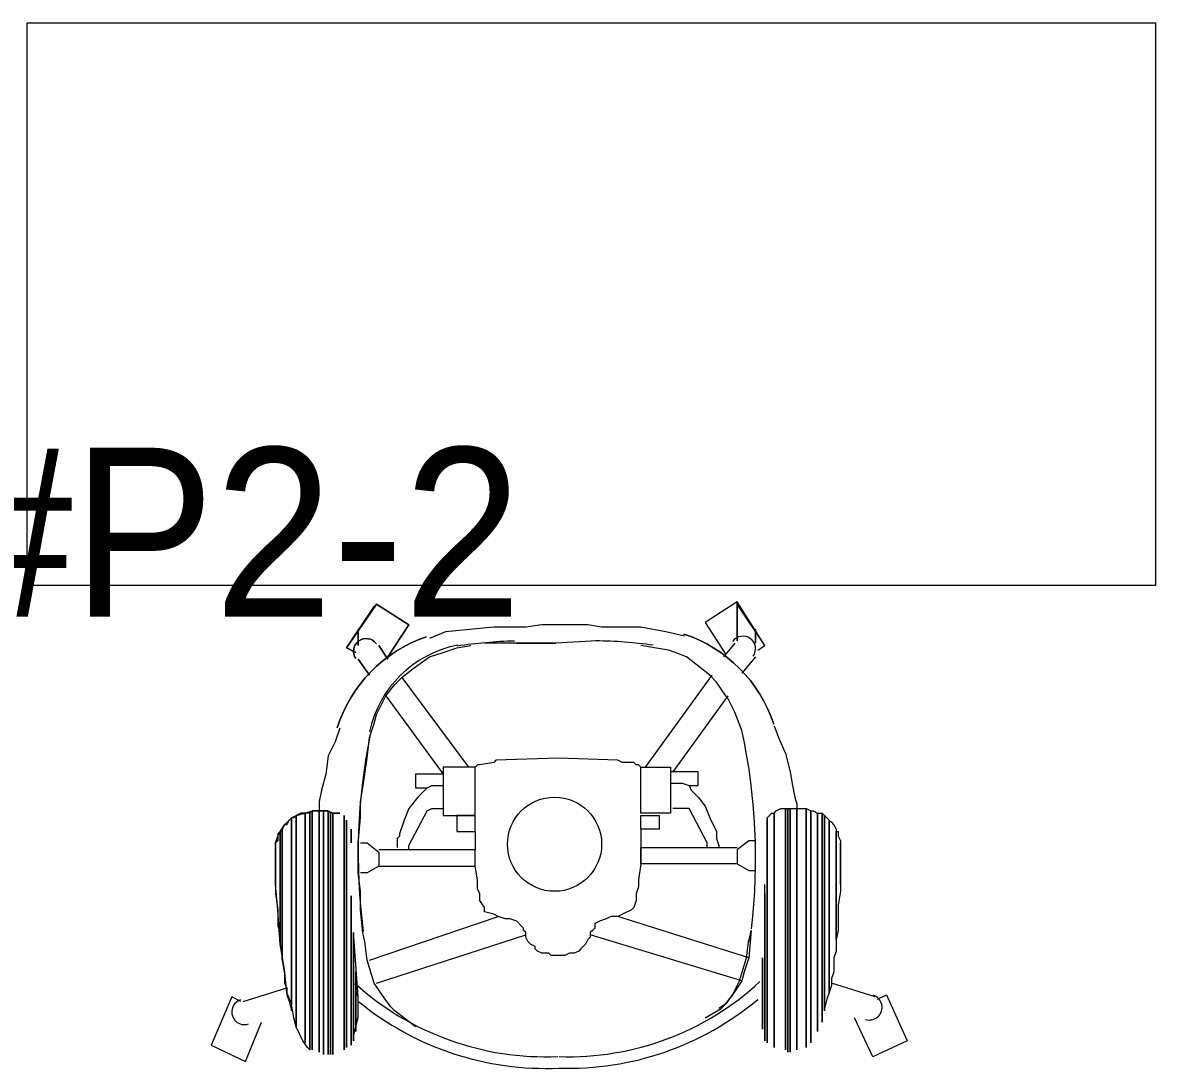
# Model space of a CAD drawing. Header units: metres. Extents: x 29 to 86.9, y -23.2 to 39.7.
# Drawn here: x 74.183 to 75.388, y -18.643 to -17.53 of the extents above; entities that cross this region are included whole.
import ezdxf

# ---------------------------------------------------------------- set-up
doc = ezdxf.new("R2010")
doc.units = ezdxf.units.M
doc.header["$LTSCALE"] = 100
doc.layers.get('0').update_dxf_attribs({"color": 254})
doc.layers.add('Arqui', color=8, linetype='Continuous', lineweight=0)
doc.layers.add('M-EQPM-IDEN', color=7, linetype='Continuous', lineweight=9)
doc.styles.add('SansSerif', font='SANSS__.TTF', dxfattribs={"width": 0.9, "height": 0.18})

# ---------------------------------------------------------------- blocks, each defined once
blk = doc.blocks.new('A$C9582355f')
at = {"layer": 'Arqui'}
for points in [[(46.4055, 5.0352), (45.2047, 5.0352), (45.2047, 5.6343), (46.4055, 5.6343)], [(45.5887, 4.9593), (45.6107, 4.9936), (45.5765, 5.0156), (45.5447, 4.9691), (45.5545, 4.9642), (45.5447, 4.9691), (45.5765, 5.0156), (45.6107, 4.9936)], [(45.574, 5.0131), (45.5447, 4.9691)], [(45.5887, 4.9569), (45.5789, 4.9716)], [(45.5691, 4.9398), (45.5569, 4.9569)], [(45.6474, 4.7906), (45.6816, 4.7906), (45.6816, 4.842), (45.6474, 4.842)], [(45.8895, 4.793), (45.8577, 4.793), (45.8577, 4.842), (45.8895, 4.842)], [(45.6621, 4.7906), (45.6621, 4.7735), (45.6816, 4.7735), (45.6816, 4.7906)], [(45.9898, 4.5509), (45.9898, 4.7074), (45.9898, 4.5509)]]:
    blk.add_lwpolyline(points, close=True, dxfattribs=at)
for points in [[(45.9824, 4.9667), (45.9898, 4.9716), (45.9604, 5.018), (45.9262, 4.996), (45.9482, 4.9618)], [(45.9604, 4.9765), (45.9604, 5.018), (45.9604, 4.9765)], [(45.9604, 4.9765), (45.9604, 5.018), (45.9604, 4.9765)], [(45.9898, 4.9716), (45.9604, 5.0156)], [(45.9042, 4.9814), (45.8846, 4.9862), (45.8577, 4.9911), (45.8333, 4.9911), (45.8161, 4.9911), (45.8015, 4.9936), (45.7843, 4.9936), (45.7672, 4.9936), (45.7526, 4.9936), (45.7354, 4.9911), (45.7208, 4.9911), (45.7012, 4.9911), (45.6792, 4.9887), (45.6498, 4.9862), (45.6327, 4.9789)], [(45.5569, 4.9716), (45.5569, 4.9862), (45.5569, 4.9716)], [(45.5569, 4.9716), (45.5569, 4.9862), (45.5569, 4.9716)], [(45.98, 4.974), (45.98, 4.9887), (45.98, 4.974)], [(45.98, 4.974), (45.98, 4.9887), (45.98, 4.974)], [(45.618, 4.5656), (45.596, 4.5827), (45.5911, 4.5876), (45.5838, 4.5974), (45.574, 4.6121), (45.5667, 4.6365), (45.5642, 4.6561), (45.5618, 4.6659), (45.5594, 4.6903), (45.5594, 4.7099), (45.5569, 4.7295), (45.5569, 4.7466), (45.5569, 4.7613), (45.5594, 4.7882), (45.5594, 4.8053), (45.5618, 4.8199), (45.5642, 4.8346), (45.5667, 4.8517), (45.5691, 4.8737), (45.574, 4.8884), (45.5765, 4.8982), (45.5838, 4.9129), (45.5863, 4.9178), (45.596, 4.93), (45.6034, 4.9373), (45.6156, 4.9471), (45.6327, 4.9593), (45.6474, 4.9642), (45.6621, 4.9691), (45.6767, 4.9716)], [(45.7257, 4.974), (45.7672, 4.974), (45.7428, 4.974), (45.7257, 4.974), (45.6914, 4.974)], [(45.7183, 4.974), (45.7183, 4.974)], [(45.8113, 4.9765), (45.7672, 4.974)], [(45.958, 4.974), (45.9458, 4.9593)], [(45.98, 4.9593), (45.9653, 4.9422)], [(45.6034, 4.9373), (45.6743, 4.842)], [(45.9335, 4.9398), (45.8626, 4.842)], [(45.5863, 4.9178), (45.6474, 4.8346), (45.618, 4.8346), (45.618, 4.8199), (45.6303, 4.8199), (45.6352, 4.8224), (45.6474, 4.8224)], [(45.9506, 4.9178), (45.892, 4.8371)], [(45.5373, 4.8835), (45.5325, 4.8689), (45.5251, 4.8542), (45.5227, 4.8346), (45.5178, 4.8175), (45.5153, 4.8053)], [(45.9996, 4.886), (46.0045, 4.8737), (46.0118, 4.8566), (46.0167, 4.8371), (46.0191, 4.8224), (46.0216, 4.8102), (46.024, 4.8028), (46.024, 4.7979)], [(45.5251, 4.8542), (45.5227, 4.8346), (45.5178, 4.8175), (45.5153, 4.8053), (45.5153, 4.8004), (45.5153, 4.7955)], [(45.8577, 4.842), (45.8553, 4.8444), (45.8528, 4.8444), (45.8504, 4.8468), (45.8382, 4.8468), (45.8333, 4.8493), (45.7697, 4.8517), (45.7036, 4.8493), (45.7012, 4.8468), (45.6865, 4.8444), (45.6841, 4.8444), (45.6816, 4.842)], [(45.8895, 4.8248), (45.9017, 4.8248), (45.9091, 4.8224), (45.9189, 4.8224), (45.9189, 4.8371), (45.8895, 4.8371)], [(45.6303, 4.8199), (45.6254, 4.8151), (45.6205, 4.8102), (45.6107, 4.7979), (45.6058, 4.7857), (45.6009, 4.771), (45.6009, 4.7686), (45.5985, 4.7661), (45.5985, 4.7637), (45.5985, 4.7564)], [(45.9091, 4.8224), (45.9115, 4.8175), (45.9189, 4.8102), (45.9262, 4.8004), (45.9311, 4.7882), (45.9384, 4.7735), (45.9384, 4.771), (45.9384, 4.7661), (45.9409, 4.7588), (45.9409, 4.7564)], [(45.5056, 4.5411), (45.5031, 4.5436), (45.4982, 4.5509), (45.4909, 4.5656), (45.4884, 4.5754), (45.486, 4.5901), (45.4811, 4.6023), (45.4786, 4.6267), (45.4738, 4.6536), (45.4713, 4.6903), (45.4689, 4.7172), (45.4689, 4.7344), (45.4689, 4.7515), (45.4689, 4.7588), (45.4689, 4.7613), (45.4713, 4.7686), (45.4738, 4.7735), (45.4786, 4.7808), (45.486, 4.7882), (45.4909, 4.7906), (45.5007, 4.793), (45.508, 4.7955), (45.5153, 4.7955), (45.5251, 4.7955), (45.53, 4.793), (45.5373, 4.793), (45.53, 4.793), (45.5276, 4.793), (45.5251, 4.7955), (45.5202, 4.7955), (45.5153, 4.7955), (45.508, 4.7955), (45.5056, 4.793), (45.5007, 4.793), (45.4958, 4.793), (45.4909, 4.7906), (45.4884, 4.7882), (45.486, 4.7882), (45.4835, 4.7857), (45.4811, 4.7808), (45.4786, 4.7808), (45.4762, 4.7759), (45.4738, 4.7735), (45.4713, 4.771), (45.4713, 4.7686), (45.4713, 4.7637), (45.4689, 4.7613), (45.4689, 4.7588), (45.4689, 4.7539), (45.4689, 4.7515), (45.4689, 4.749), (45.4689, 4.7417), (45.4689, 4.7319), (45.4689, 4.7221), (45.4689, 4.7123), (45.4689, 4.7074), (45.4713, 4.6903), (45.4713, 4.6732), (45.4738, 4.6659), (45.4738, 4.6536), (45.4762, 4.6414), (45.4762, 4.6365), (45.4786, 4.6219), (45.4786, 4.6121), (45.4811, 4.6072), (45.4811, 4.5998), (45.4835, 4.5925), (45.486, 4.5827)], [(45.486, 4.5827), (45.486, 4.7882), (45.486, 4.5827)], [(45.4909, 4.5656), (45.4909, 4.7906), (45.4909, 4.5656)], [(45.5007, 4.5485), (45.5007, 4.793), (45.5007, 4.5485)], [(45.5056, 4.5411), (45.5056, 4.793), (45.5056, 4.5411)], [(45.508, 4.5411), (45.508, 4.7955), (45.508, 4.5411)], [(45.5153, 4.5387), (45.5153, 4.7955), (45.5153, 4.5387)], [(45.5153, 4.5387), (45.5153, 4.7955), (45.5153, 4.5387)], [(45.5202, 4.5363), (45.5202, 4.7955), (45.5202, 4.5363)], [(45.5251, 4.5363), (45.5251, 4.7955), (45.5251, 4.5363)], [(45.5276, 4.5363), (45.5276, 4.793), (45.5276, 4.5363)], [(45.53, 4.5363), (45.53, 4.793), (45.53, 4.5363)], [(45.5422, 4.5411), (45.5422, 4.7906), (45.5422, 4.5411)], [(45.6107, 4.7539), (45.6107, 4.7588), (45.6303, 4.7955), (45.6352, 4.7979), (45.6474, 4.7979)], [(45.8577, 4.7759), (45.8577, 4.7906), (45.8773, 4.7906), (45.8773, 4.7759), (45.8577, 4.7759), (45.8577, 4.7564), (45.8577, 4.7392), (45.8553, 4.7221), (45.8553, 4.7148), (45.8528, 4.7074), (45.8528, 4.7001), (45.8504, 4.6928), (45.8479, 4.6903), (45.8382, 4.6854), (45.8333, 4.683), (45.8259, 4.683), (45.821, 4.6805), (45.8137, 4.6781), (45.8088, 4.6757), (45.8088, 4.6708), (45.8064, 4.6683), (45.8039, 4.6659), (45.8039, 4.661), (45.8015, 4.6585), (45.799, 4.6536), (45.7966, 4.6512), (45.7941, 4.6488), (45.7917, 4.6463), (45.7868, 4.6439), (45.7843, 4.6439), (45.7819, 4.6439), (45.777, 4.6414), (45.7746, 4.6414), (45.7721, 4.6414), (45.7697, 4.6414), (45.7672, 4.6414), (45.7623, 4.6414), (45.7599, 4.6439), (45.7574, 4.6439), (45.7526, 4.6439), (45.7477, 4.6463), (45.7452, 4.6488), (45.7452, 4.6512), (45.7403, 4.6536), (45.7379, 4.6561), (45.7354, 4.661), (45.7354, 4.6659), (45.733, 4.6683), (45.733, 4.6708), (45.7305, 4.6732), (45.7257, 4.6781), (45.7183, 4.6805), (45.7134, 4.6805), (45.7061, 4.683), (45.7012, 4.6854), (45.6914, 4.6879), (45.6914, 4.6928), (45.6865, 4.7001), (45.6865, 4.7074), (45.6841, 4.7123), (45.6841, 4.7221), (45.6816, 4.7368)], [(45.9286, 4.7564), (45.9286, 4.7613), (45.9091, 4.7979), (45.9042, 4.7979), (45.892, 4.7979)], [(45.9922, 4.7857), (45.9922, 4.7882), (45.9971, 4.793), (45.9996, 4.793), (46.002, 4.7955), (46.0069, 4.7979), (46.0118, 4.7979), (46.0142, 4.7979), (46.0167, 4.7979), (46.0216, 4.7979), (46.024, 4.7979), (46.0289, 4.7979), (46.0338, 4.7979), (46.0387, 4.7955), (46.0411, 4.7955), (46.046, 4.793), (46.0509, 4.793), (46.0534, 4.7906), (46.0558, 4.7882), (46.0583, 4.7857), (46.0607, 4.7833), (46.0631, 4.7808), (46.0656, 4.7759), (46.0656, 4.7735), (46.068, 4.7735), (46.068, 4.7686), (46.0705, 4.7637), (46.0705, 4.7613), (46.0705, 4.7588), (46.0705, 4.7539), (46.0705, 4.7466), (46.0705, 4.7344), (46.0705, 4.727), (46.0705, 4.7172), (46.0705, 4.7099), (46.068, 4.6952), (46.068, 4.6781), (46.068, 4.6683), (46.0656, 4.6585), (46.0656, 4.6463), (46.0631, 4.639), (46.0631, 4.6243), (46.0607, 4.617), (46.0607, 4.6096), (46.0583, 4.6023), (46.0558, 4.595), (46.0534, 4.5852)], [(45.9922, 4.5485), (45.9922, 4.7882), (45.9922, 4.5485)], [(45.9996, 4.5436), (45.9996, 4.793), (45.9996, 4.5436)], [(46.0118, 4.5411), (46.0118, 4.7979), (46.0118, 4.5411)], [(46.0142, 4.5387), (46.0142, 4.7979), (46.0142, 4.5387)], [(46.0167, 4.5387), (46.0167, 4.7979), (46.0167, 4.5387)], [(46.024, 4.5411), (46.024, 4.7979), (46.024, 4.5411)], [(46.0338, 4.5436), (46.0338, 4.7979), (46.0338, 4.5436)], [(46.0387, 4.5485), (46.0387, 4.7955), (46.0387, 4.5485)], [(46.046, 4.5607), (46.046, 4.793), (46.046, 4.5607)], [(46.0509, 4.5705), (46.0509, 4.793), (46.0509, 4.5705)], [(46.0534, 4.5827), (46.0534, 4.7906), (46.0534, 4.5827)], [(46.0534, 4.5852), (46.0534, 4.7906), (46.0534, 4.5852)], [(45.4762, 4.6365), (45.4762, 4.7759), (45.4762, 4.6365)], [(45.5447, 4.5436), (45.5447, 4.7857), (45.5447, 4.5436)], [(45.5496, 4.7613), (45.5496, 4.7759), (45.5496, 4.7613)], [(45.9922, 4.5485), (45.9922, 4.7857), (45.9922, 4.5485)], [(46.0583, 4.6023), (46.0583, 4.7857), (46.0583, 4.6023)], [(45.4738, 4.6536), (45.4738, 4.7735), (45.4738, 4.6536)], [(45.6816, 4.7735), (45.6816, 4.7539)], [(45.9384, 4.7661), (45.9409, 4.7588)], [(45.98, 4.749), (45.98, 4.7637), (45.9727, 4.7637), (45.9604, 4.7539), (45.9604, 4.7392), (45.9727, 4.7319), (45.98, 4.7319)], [(46.0656, 4.6585), (46.0656, 4.7735), (46.0656, 4.6585)], [(45.5594, 4.7613), (45.5667, 4.7613), (45.5789, 4.7515), (45.5789, 4.7368), (45.5667, 4.7295), (45.5594, 4.7295)], [(45.5789, 4.7368), (45.6816, 4.7368), (45.6816, 4.7539), (45.5789, 4.7539)], [(45.9604, 4.7392), (45.8577, 4.7392), (45.8577, 4.7564), (45.9604, 4.7564)], [(46.0705, 4.7172), (46.0705, 4.7613), (46.0705, 4.7172)], [(45.9898, 4.6683), (45.9898, 4.6805), (45.9898, 4.6879), (45.9898, 4.7001), (45.9898, 4.7074), (45.9898, 4.7172)], [(45.5496, 4.546), (45.5496, 4.705), (45.5496, 4.546)], [(45.5496, 4.546), (45.5496, 4.6977), (45.5496, 4.546)], [(45.5496, 4.546), (45.5496, 4.6928), (45.5496, 4.546)], [(45.5691, 4.6365), (45.7061, 4.683)], [(45.9727, 4.639), (45.8333, 4.683)], [(45.9898, 4.5534), (45.9898, 4.6854), (45.9898, 4.5534)], [(45.9727, 4.6561), (45.9751, 4.6683), (45.9727, 4.639), (45.9678, 4.6243), (45.9653, 4.6145), (45.9604, 4.6072), (45.9555, 4.5998), (45.9482, 4.5901), (45.9409, 4.5852)], [(45.552, 4.5509), (45.552, 4.6659), (45.552, 4.5509)], [(45.552, 4.5509), (45.552, 4.6659), (45.552, 4.5509)], [(45.552, 4.5558), (45.5569, 4.5754), (45.5569, 4.5876), (45.5569, 4.5974), (45.552, 4.6659)], [(45.5765, 4.6121), (45.7354, 4.6634)], [(45.9653, 4.6145), (45.8039, 4.6634)], [(45.9262, 4.5754), (45.9433, 4.5852), (45.9482, 4.5901), (45.9555, 4.5998), (45.9629, 4.6145), (45.9702, 4.639), (45.9727, 4.6585)], [(45.9898, 4.5558), (45.9898, 4.6634), (45.9898, 4.5558)], [(45.552, 4.5534), (45.552, 4.6439), (45.552, 4.5534)], [(45.552, 4.5558), (45.552, 4.6365), (45.552, 4.5558)], [(45.9873, 4.5632), (45.9873, 4.639), (45.9873, 4.5632)], [(45.5545, 4.5607), (45.5545, 4.6243), (45.5545, 4.5607)], [(45.4346, 4.5925), (45.4811, 4.6072)], [(46.1072, 4.5974), (46.0607, 4.6121)], [(45.4322, 4.5925), (45.4224, 4.5974), (45.4004, 4.546), (45.4371, 4.5289), (45.4542, 4.5705)], [(45.5545, 4.5656), (45.5545, 4.5705), (45.5569, 4.5754), (45.5569, 4.5778), (45.5569, 4.5827), (45.5569, 4.5974), (45.5545, 4.6047)], [(46.1096, 4.595), (46.1194, 4.5998), (46.1414, 4.5509), (46.1047, 4.5338), (46.0852, 4.5754)]]:
    blk.add_lwpolyline(points, dxfattribs=at)
for points in [[(45.6292, 4.9806, 0.237839), (45.5346, 4.8837, -0.237839)], [(45.9993, 4.8878, 0.237815), (45.9036, 4.9836, -0.237815)], [(45.5763, 4.9734, 0.999985), (45.5546, 4.9575, -0.999985)]]:
    blk.add_lwpolyline(points, format="xyb", close=True, dxfattribs=at)
for points in [[(45.9755, 4.6699, 0.084304), (45.9653, 4.8811), (45.958, 4.9007), (45.9506, 4.9153), (45.9482, 4.9178), (45.9384, 4.9324), (45.9311, 4.9398), (45.9066, 4.9593), (45.8944, 4.9642), (45.8871, 4.9667), (45.8724, 4.9691), (45.8577, 4.9716)], [(45.5575, 4.5924, 0.184176), (45.7707, 4.5217, 0.184177), (45.9823, 4.5948)]]:
    blk.add_lwpolyline(points, format="xyb", dxfattribs=at)
blk.add_circle((45.766, 4.76), 0.0501, dxfattribs=at)
for centre, radius, start, end in [((45.9665, 4.9679), 0.0135, 324.477, 144.4745), ((45.6853, 4.8554), 0.1186, 100.7941, 168.3049), ((45.7367, 4.4763), 0.5001, 91.5273, 98.5308), ((45.8027, 4.4763), 0.5002, 82.1504, 89.1591), ((46.1866, 4.7502), 0.6297, 168.2884, 187.5696), ((45.7562, 4.8358), 0.302, 227.8455, 272.5104), ((45.7807, 4.8334), 0.2996, 268.1488, 312.8796), ((45.4359, 4.5815), 0.0135, 108.2483, 288.2485), ((46.1011, 4.5864), 0.0135, 252.438, 72.4387)]:
    blk.add_arc(centre, radius, start, end, dxfattribs=at)

msp = doc.modelspace()

# ---------------------------------------------------------------- block references
msp.add_blockref('A$C9582355f', (28.9827, -23.164))

# ---------------------------------------------------------------- texts
at = {"layer": 'M-EQPM-IDEN', "insert": (72.4501, -17.982), "char_height": 0.18, "width": 2.69848, "attachment_point": 1, "style": 'SansSerif'}
msp.add_mtext('EVAPORADOR #P2-2', dxfattribs=at)

doc.saveas('drawing.dxf')
